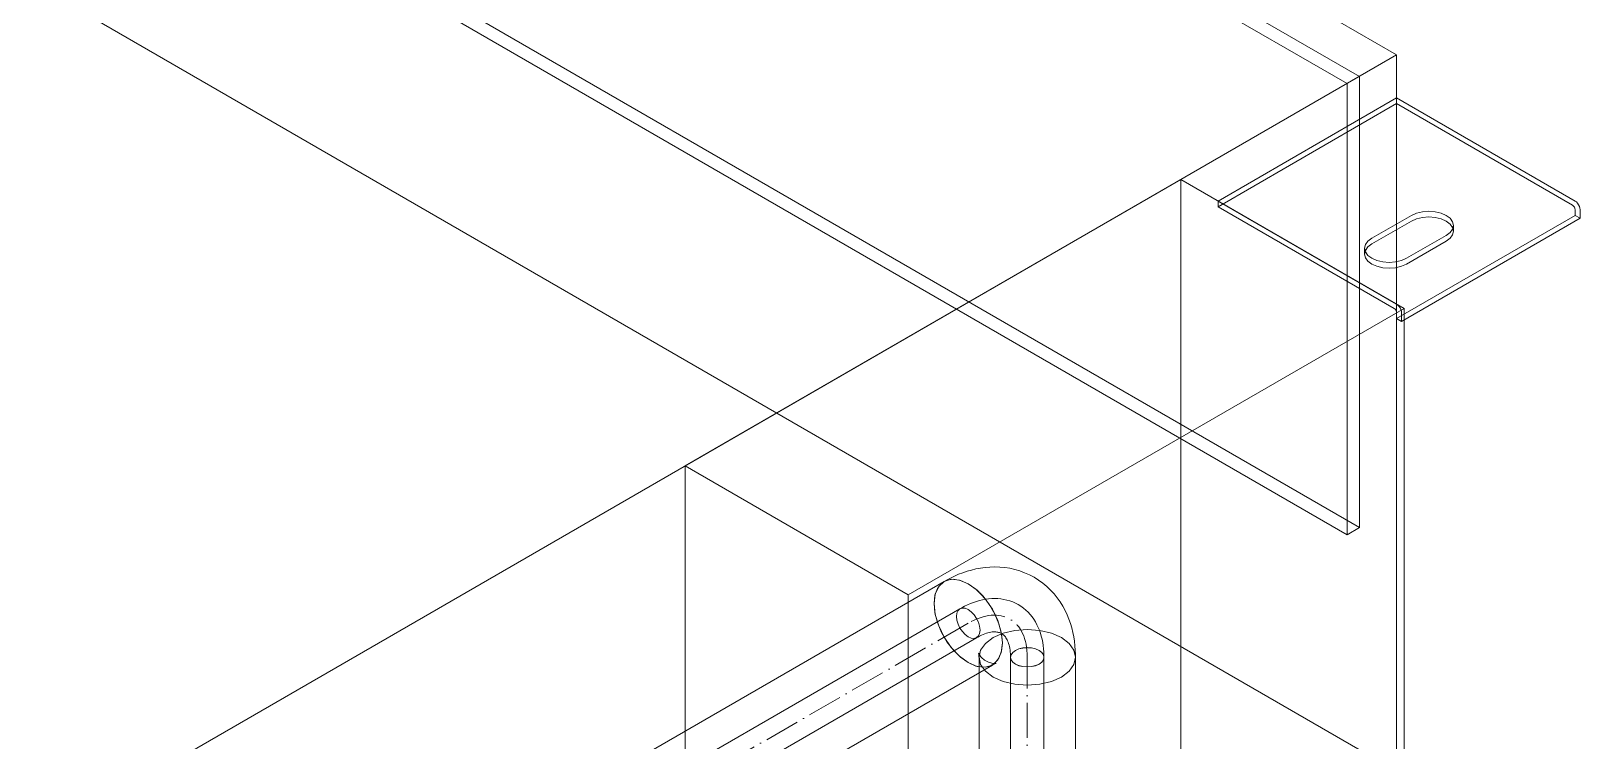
# Model space of a CAD drawing. Header units: millimetres. Extents: x -88595 to 880822, y -1054509 to -148035.
# Drawn here: x 391927.7 to 392369.6, y -329639.1 to -329436.7 of the extents above; entities that cross this region are included whole.
import ezdxf

# ---------------------------------------------------------------- set-up
doc = ezdxf.new("R2010")
doc.units = ezdxf.units.MM
doc.linetypes.add('$12$ADSK_Осевая', pattern=[14, 10, -2, 0, -2])
doc.linetypes.add('$13$ADSK_Осевая', pattern=[14, 10, -2, 0, -2])
for name, color, linetype, lineweight in [('Изоляция', 7, 'Continuous', 18), ('Оборудование', 7, 'Continuous', 18), ('Трубопровод', 7, 'Continuous', 18), ('Трубопроводы', 7, 'Continuous', 18)]:
    doc.layers.add(name, color=color, linetype=linetype, lineweight=lineweight)

# ---------------------------------------------------------------- blocks, each defined once
blk = doc.blocks.new('$0$ADSK_Канальный блок кондиционера1 - AD242MJERAB-3267365-В_ОВ3_1')
at = {"layer": 'Оборудование'}
for p, q in [((18067.3, 7632.55), (18809.76, 7203.89)), ((18795.62, 7195.72), (18046.09, 7628.46)), ((18049.62, 7630.5), (18799.16, 7197.76)), ((18046.09, 7499.87), (18795.62, 7067.12)), ((18799.16, 7069.16), (18049.62, 7501.91)), ((18809.76, 6999.76), (18067.3, 7428.42)), ((18316.91, 6919.34), (18809.76, 7203.89)), ((18809.76, 7203.89), (18809.76, 6999.76)), ((18795.62, 7195.72), (18799.16, 7197.76)), ((18795.62, 7067.12), (18795.62, 7195.72)), ((18799.16, 7197.76), (18799.16, 7069.16)), ((18758.85, 7162.24), (18809.76, 7191.64)), ((18809.76, 7190), (18758.85, 7160.61)), ((18809.76, 7191.64), (18860.68, 7162.24)), ((18809.76, 7190), (18809.76, 7191.64)), ((18859.97, 7161.02), (18809.76, 7190)), ((18748.25, 7168.37), (18606.82, 7086.72)), ((18811.89, 7131.63), (18748.25, 7168.37)), ((18748.25, 6964.24), (18748.25, 7168.37)), ((18758.85, 7162.24), (18758.85, 7160.61)), ((18809.76, 7132.85), (18758.85, 7162.24)), ((18758.85, 7160.61), (18809.06, 7131.63)), ((18860.68, 7158.16), (18860.68, 7159.79)), ((18862.09, 7159.79), (18862.09, 7157.34)), ((18802.69, 7151.63), (18814.01, 7158.16)), ((18814.01, 7156.53), (18802.69, 7150)), ((18860.68, 7158.16), (18809.76, 7128.77)), ((18862.09, 7157.34), (18811.18, 7127.95)), ((18825.96, 7153.67), (18825.96, 7155.3)), ((18862.09, 7157.34), (18860.68, 7158.16)), ((18823.91, 7152.45), (18812.59, 7145.91)), ((18812.59, 7144.28), (18823.91, 7150.81)), ((18800.64, 7148.77), (18800.64, 7147.14)), ((18670.46, 7049.98), (18811.89, 7131.63)), ((18809.76, 7130.4), (18809.76, 7128.77)), ((18809.76, 7128.77), (18811.18, 7127.95)), ((18811.18, 7127.95), (18811.18, 7130.4)), ((18811.89, 6927.5), (18811.89, 7131.63)), ((18606.82, 7086.72), (18670.46, 7049.98)), ((18606.82, 7086.72), (18606.82, 6882.59)), ((18799.16, 7069.16), (18795.62, 7067.12)), ((18670.46, 6845.85), (18670.46, 7049.98))]:
    blk.add_line(p, q, dxfattribs=at)
for points in [[(18814.01, 7158.16, 0), (18815.46, 7158.8, 0), (18817.15, 7159.21, 0), (18818.96, 7159.34, 0), (18820.77, 7159.21, 0), (18822.46, 7158.8, 0), (18823.91, 7158.16, 0), (18825.02, 7157.32, 0), (18825.72, 7156.35, 0), (18825.96, 7155.3, 0), (18825.72, 7154.26, 0), (18825.02, 7153.28, 0), (18823.91, 7152.45, 0)], [(18860.68, 7159.79, 0), (18860.65, 7160.02, 0), (18860.58, 7160.26, 0), (18860.47, 7160.49, 0), (18860.32, 7160.71, 0), (18860.15, 7160.89, 0), (18859.97, 7161.02, 0)], [(18860.68, 7162.24, 0), (18861.04, 7161.98, 0), (18861.38, 7161.62, 0), (18861.68, 7161.19, 0), (18861.9, 7160.72, 0), (18862.04, 7160.24, 0), (18862.09, 7159.79, 0)], [(18823.91, 7150.81, 0), (18825.02, 7151.65, 0), (18825.72, 7152.62, 0), (18825.96, 7153.67, 0), (18825.72, 7154.72, 0), (18825.02, 7155.69, 0), (18823.91, 7156.53, 0), (18822.46, 7157.17, 0), (18820.77, 7157.57, 0), (18818.96, 7157.71, 0), (18817.15, 7157.57, 0), (18815.46, 7157.17, 0), (18814.01, 7156.53, 0)], [(18812.59, 7145.91, 0), (18811.14, 7145.27, 0), (18809.45, 7144.87, 0), (18807.64, 7144.73, 0), (18805.83, 7144.87, 0), (18804.14, 7145.27, 0), (18802.69, 7145.91, 0), (18801.58, 7146.75, 0), (18800.88, 7147.73, 0), (18800.64, 7148.77, 0), (18800.88, 7149.82, 0), (18801.58, 7150.79, 0), (18802.69, 7151.63, 0)], [(18802.69, 7150, 0), (18801.58, 7149.16, 0), (18800.88, 7148.18, 0), (18800.64, 7147.14, 0), (18800.88, 7146.09, 0), (18801.58, 7145.12, 0), (18802.69, 7144.28, 0), (18804.14, 7143.64, 0), (18805.83, 7143.23, 0), (18807.64, 7143.1, 0), (18809.45, 7143.23, 0), (18811.14, 7143.64, 0), (18812.59, 7144.28, 0)], [(18811.18, 7130.4, 0), (18811.13, 7130.85, 0), (18810.99, 7131.33, 0), (18810.76, 7131.79, 0), (18810.47, 7132.22, 0), (18810.13, 7132.58, 0), (18809.76, 7132.85, 0)], [(18809.06, 7131.63, 0), (18809.24, 7131.49, 0), (18809.41, 7131.31, 0), (18809.56, 7131.1, 0), (18809.67, 7130.86, 0), (18809.74, 7130.63, 0), (18809.76, 7130.4, 0)]]:
    blk.add_polyline3d(points, dxfattribs=at)
blk = doc.blocks.new('$0$ADSK_МедьПайка_Отвод-гнутая труба - Отвод _гнутая труба_-3197929-В_ОВ3_1')
at = {"layer": 'Трубопроводы', "color": 190, "true_color": 0x8000ff}
for points in [[(18697.1, 6776.86, 0), (18697.28, 6776.98, 0), (18697.46, 6777.11, 0), (18697.64, 6777.26, 0), (18697.82, 6777.43, 0), (18697.99, 6777.62, 0), (18698.16, 6777.83, 0), (18698.33, 6778.07, 0), (18698.5, 6778.34, 0), (18698.66, 6778.63, 0), (18698.82, 6778.96, 0), (18698.96, 6779.32, 0), (18699.1, 6779.71, 0), (18699.22, 6780.13, 0), (18699.34, 6780.58, 0), (18699.43, 6781.06, 0), (18699.51, 6781.57, 0), (18699.57, 6782.1, 0), (18699.62, 6782.66, 0), (18699.64, 6783.25, 0), (18699.65, 6783.63, 0)], [(18701.04, 6785.58, 0), (18700.28, 6785.01, 0), (18699.81, 6784.35, 0), (18699.65, 6783.63, 0), (18699.81, 6782.92, 0), (18700.28, 6782.26, 0), (18701.04, 6781.69, 0), (18702.03, 6781.25, 0), (18703.17, 6780.98, 0), (18704.41, 6780.89, 0), (18705.64, 6780.98, 0), (18706.79, 6781.25, 0), (18707.77, 6781.69, 0)], [(18707.77, 6781.69, 0), (18708.53, 6782.26, 0), (18709, 6782.92, 0), (18709.17, 6783.63, 0), (18709, 6784.35, 0), (18708.53, 6785.01, 0), (18707.77, 6785.58, 0), (18706.79, 6786.01, 0), (18705.64, 6786.29, 0), (18704.41, 6786.38, 0), (18703.17, 6786.29, 0), (18702.03, 6786.01, 0), (18701.04, 6785.58, 0)], [(18701.86, 6768.62, 0), (18702.6, 6769.08, 0), (18703.31, 6769.6, 0), (18703.99, 6770.16, 0), (18704.62, 6770.77, 0), (18705.21, 6771.41, 0), (18705.76, 6772.1, 0), (18706.27, 6772.81, 0), (18706.73, 6773.56, 0), (18707.15, 6774.33, 0), (18707.53, 6775.12, 0), (18707.86, 6775.94, 0), (18708.15, 6776.77, 0), (18708.41, 6777.63, 0), (18708.62, 6778.5, 0), (18708.8, 6779.38, 0), (18708.94, 6780.28, 0), (18709.05, 6781.19, 0), (18709.12, 6782.11, 0), (18709.16, 6783.04, 0), (18709.17, 6783.63, 0)], [(18687.58, 6770.03, 0), (18686.71, 6769.66, 0), (18685.89, 6769.58, 0), (18685.2, 6769.8, 0), (18684.66, 6770.29, 0), (18684.33, 6771.04, 0), (18684.21, 6771.97, 0), (18684.33, 6773.05, 0), (18684.66, 6774.18, 0), (18685.2, 6775.29, 0), (18685.89, 6776.31, 0), (18686.71, 6777.17, 0), (18687.58, 6777.8, 0)], [(18687.58, 6777.8, 0), (18688.45, 6778.18, 0), (18689.26, 6778.26, 0), (18689.96, 6778.04, 0), (18690.49, 6777.54, 0), (18690.83, 6776.8, 0), (18690.94, 6775.86, 0), (18690.83, 6774.79, 0), (18690.49, 6773.66, 0), (18689.96, 6772.54, 0), (18689.26, 6771.52, 0), (18688.45, 6770.67, 0), (18687.58, 6770.03, 0)], [(18697.1, 6776.86, 0), (18696.9, 6776.76, 0), (18696.7, 6776.67, 0), (18696.48, 6776.59, 0), (18696.25, 6776.52, 0), (18695.99, 6776.46, 0), (18695.72, 6776.42, 0), (18695.43, 6776.39, 0), (18695.12, 6776.38, 0), (18694.78, 6776.39, 0), (18694.42, 6776.42, 0), (18694.03, 6776.47, 0), (18693.63, 6776.55, 0), (18693.2, 6776.65, 0), (18692.76, 6776.78, 0), (18692.29, 6776.94, 0), (18691.81, 6777.12, 0), (18691.32, 6777.34, 0), (18690.81, 6777.58, 0), (18690.29, 6777.85, 0), (18689.96, 6778.04, 0)], [(18701.86, 6768.62, 0), (18701.08, 6768.2, 0), (18700.28, 6767.85, 0), (18699.45, 6767.54, 0), (18698.61, 6767.3, 0), (18697.75, 6767.11, 0), (18696.89, 6766.97, 0), (18696.02, 6766.89, 0), (18695.14, 6766.86, 0), (18694.26, 6766.89, 0), (18693.39, 6766.96, 0), (18692.51, 6767.08, 0), (18691.64, 6767.24, 0), (18690.78, 6767.45, 0), (18689.92, 6767.69, 0), (18689.06, 6767.98, 0), (18688.22, 6768.31, 0), (18687.37, 6768.67, 0), (18686.54, 6769.07, 0), (18685.72, 6769.5, 0), (18685.2, 6769.8, 0)]]:
    blk.add_polyline3d(points, dxfattribs=at)

msp = doc.modelspace()

# ---------------------------------------------------------------- linework, layer by layer
at = {"layer": 'Изоляция', "color": 190, "true_color": 0x8000ff}
for p, q in [((392188.21, -329593.6), (391050.04, -330250.73)), ((392198.16, -329615.24), (392198.16, -329863.78)), ((392225.68, -329863.78), (392225.68, -329615.24)), ((391063.8, -330274.56), (392201.97, -329617.44))]:
    msp.add_line(p, q, dxfattribs=at)
for points in [[(392213.87, -329592.43, 0), (392212.54, -329591.72, 0), (392211.17, -329591.11, 0), (392209.77, -329590.6, 0), (392208.36, -329590.18, 0), (392206.93, -329589.86, 0), (392205.5, -329589.64, 0), (392204.08, -329589.51, 0), (392202.67, -329589.47, 0), (392201.29, -329589.5, 0), (392199.92, -329589.61, 0), (392198.59, -329589.8, 0), (392197.28, -329590.04, 0), (392195.99, -329590.35, 0), (392194.74, -329590.71, 0), (392193.52, -329591.12, 0), (392192.32, -329591.58, 0), (392191.16, -329592.08, 0), (392190.02, -329592.63, 0), (392188.9, -329593.21, 0), (392188.21, -329593.6, 0)], [(392195.09, -329594.29, 0), (392192.92, -329593.32, 0), (392190.86, -329592.96, 0), (392189.02, -329593.23, 0), (392187.48, -329594.12, 0), (392186.32, -329595.59, 0), (392185.6, -329597.55, 0), (392185.36, -329599.9, 0)], [(392185.36, -329599.9, 0), (392185.69, -329597.19, 0), (392186.66, -329595.04, 0), (392188.21, -329593.6, 0), (392190.22, -329592.98, 0), (392192.57, -329593.21, 0), (392195.09, -329594.29, 0)], [(392213.87, -329592.43, 0), (392215.14, -329593.22, 0), (392216.35, -329594.1, 0), (392217.5, -329595.05, 0), (392218.56, -329596.08, 0), (392219.55, -329597.15, 0), (392220.46, -329598.28, 0), (392221.28, -329599.44, 0), (392222.02, -329600.64, 0), (392222.69, -329601.86, 0), (392223.27, -329603.09, 0), (392223.78, -329604.34, 0), (392224.23, -329605.6, 0), (392224.6, -329606.86, 0), (392224.92, -329608.13, 0), (392225.17, -329609.39, 0), (392225.37, -329610.66, 0), (392225.52, -329611.92, 0), (392225.62, -329613.18, 0), (392225.67, -329614.44, 0), (392225.68, -329615.24, 0)], [(392195.09, -329594.29, 0), (392197.6, -329596.12, 0), (392199.95, -329598.6, 0), (392201.97, -329601.55, 0), (392203.51, -329604.77, 0), (392204.48, -329608.04, 0), (392204.82, -329611.14, 0)], [(392204.82, -329611.14, 0), (392204.57, -329608.5, 0), (392203.85, -329605.7, 0), (392202.69, -329602.91, 0), (392201.15, -329600.24, 0), (392199.31, -329597.83, 0), (392197.25, -329595.82, 0), (392195.09, -329594.29, 0)], [(392195.09, -329616.76, 0), (392192.57, -329614.92, 0), (392190.22, -329612.44, 0), (392188.21, -329609.49, 0), (392186.66, -329606.27, 0), (392185.69, -329603, 0), (392185.36, -329599.9, 0)], [(392185.36, -329599.9, 0), (392185.6, -329602.55, 0), (392186.32, -329605.34, 0), (392187.48, -329608.14, 0), (392189.02, -329610.8, 0), (392190.87, -329613.21, 0), (392192.92, -329615.22, 0), (392195.09, -329616.76, 0)], [(392221.65, -329609.62, 0), (392218.8, -329608.36, 0), (392215.48, -329607.56, 0), (392211.92, -329607.29, 0), (392208.35, -329607.56, 0), (392205.04, -329608.36, 0), (392202.19, -329609.62, 0)], [(392202.19, -329609.62, 0), (392205.04, -329608.36, 0), (392208.35, -329607.56, 0), (392211.92, -329607.29, 0), (392215.48, -329607.56, 0), (392218.8, -329608.36, 0), (392221.65, -329609.62, 0)], [(392204.82, -329611.14, 0), (392204.48, -329613.85, 0), (392203.51, -329616, 0), (392201.97, -329617.44, 0), (392199.95, -329618.06, 0), (392197.6, -329617.83, 0), (392195.09, -329616.76, 0)], [(392195.09, -329616.76, 0), (392197.25, -329617.72, 0), (392199.31, -329618.08, 0), (392201.15, -329617.81, 0), (392202.69, -329616.92, 0), (392203.85, -329615.46, 0), (392204.57, -329613.5, 0), (392204.82, -329611.14, 0)], [(392202.19, -329609.62, 0), (392200, -329611.26, 0), (392198.62, -329613.18, 0), (392198.16, -329615.24, 0), (392198.62, -329617.29, 0), (392200, -329619.21, 0), (392202.19, -329620.85, 0)], [(392202.19, -329620.85, 0), (392200, -329619.21, 0), (392198.62, -329617.29, 0), (392198.16, -329615.24, 0), (392198.62, -329613.18, 0), (392200, -329611.26, 0), (392202.19, -329609.62, 0)], [(392221.65, -329620.85, 0), (392223.83, -329619.21, 0), (392225.21, -329617.29, 0), (392225.68, -329615.24, 0), (392225.21, -329613.18, 0), (392223.83, -329611.26, 0), (392221.65, -329609.62, 0)], [(392221.65, -329609.62, 0), (392223.83, -329611.26, 0), (392225.21, -329613.18, 0), (392225.68, -329615.24, 0), (392225.21, -329617.29, 0), (392223.83, -329619.21, 0), (392221.65, -329620.85, 0)], [(392198.05, -329614.08, 0), (392198.05, -329614.11, 0), (392198.07, -329614.17, 0), (392198.09, -329614.28, 0), (392198.11, -329614.43, 0), (392198.13, -329614.63, 0), (392198.15, -329614.86, 0), (392198.15, -329615.13, 0), (392198.16, -329615.24, 0)], [(392200.11, -329616.26, 0), (392199.76, -329616.05, 0), (392199.45, -329615.81, 0), (392199.15, -329615.57, 0), (392198.9, -329615.32, 0), (392198.67, -329615.08, 0), (392198.49, -329614.85, 0), (392198.34, -329614.64, 0), (392198.23, -329614.46, 0), (392198.14, -329614.31, 0), (392198.09, -329614.19, 0), (392198.06, -329614.12, 0), (392198.05, -329614.09, 0)], [(392200.11, -329616.26, 0), (392200.46, -329616.45, 0), (392200.82, -329616.61, 0), (392201.18, -329616.74, 0), (392201.52, -329616.84, 0), (392201.84, -329616.91, 0), (392202.13, -329616.96, 0), (392202.39, -329616.98, 0), (392202.6, -329616.99, 0), (392202.78, -329616.98, 0), (392202.9, -329616.97, 0), (392202.98, -329616.96, 0), (392203.02, -329616.96, 0)], [(392203.02, -329616.96, 0), (392203, -329616.96, 0), (392202.93, -329616.98, 0), (392202.83, -329617.02, 0), (392202.69, -329617.07, 0), (392202.51, -329617.15, 0), (392202.3, -329617.25, 0), (392202.06, -329617.38, 0), (392201.97, -329617.44, 0)], [(392202.19, -329620.85, 0), (392205.04, -329622.12, 0), (392208.35, -329622.91, 0), (392211.92, -329623.18, 0), (392215.48, -329622.91, 0), (392218.8, -329622.12, 0), (392221.65, -329620.85, 0)], [(392221.65, -329620.85, 0), (392218.8, -329622.12, 0), (392215.48, -329622.91, 0), (392211.92, -329623.18, 0), (392208.35, -329622.91, 0), (392205.04, -329622.12, 0), (392202.19, -329620.85, 0)]]:
    msp.add_polyline3d(points, dxfattribs=at)
at = {"layer": 'Трубопровод', "color": 190, "true_color": 0x8000ff}
for p, q in [((392192.71, -329601.4), (391054.54, -330258.52)), ((391059.3, -330266.77), (392197.47, -329609.64)), ((392207.16, -329615.24), (392207.16, -329863.78)), ((392216.68, -329863.78), (392216.68, -329615.24))]:
    msp.add_line(p, q, dxfattribs=at)
at = {"layer": 'Трубопровод', "color": 190, "linetype": '$12$ADSK_Осевая', "true_color": 0x8000ff}
for p, q in [((392195.09, -329605.52), (391056.92, -330262.64)), ((392195.09, -329605.52), (391056.92, -330262.64)), ((392211.92, -329863.78), (392211.92, -329615.24)), ((392211.92, -329863.78), (392211.92, -329615.24))]:
    msp.add_line(p, q, dxfattribs=at)
at = {"layer": 'Трубопровод', "color": 190, "true_color": 0x8000ff}
for points in [[(392191.72, -329603.58, 0), (392191.83, -329602.64, 0), (392192.17, -329601.89, 0), (392192.71, -329601.4, 0), (392193.4, -329601.18, 0), (392194.21, -329601.26, 0), (392195.09, -329601.63, 0)], [(392195.09, -329601.63, 0), (392195.96, -329602.27, 0), (392196.77, -329603.13, 0), (392197.47, -329604.15, 0), (392198, -329605.26, 0), (392198.34, -329606.39, 0), (392198.45, -329607.46, 0)], [(392195.09, -329609.41, 0), (392194.21, -329608.77, 0), (392193.4, -329607.91, 0), (392192.71, -329606.89, 0), (392192.17, -329605.78, 0), (392191.83, -329604.65, 0), (392191.72, -329603.58, 0)], [(392198.45, -329607.46, 0), (392198.34, -329608.4, 0), (392198, -329609.15, 0), (392197.47, -329609.64, 0), (392196.77, -329609.86, 0), (392195.96, -329609.78, 0), (392195.09, -329609.41, 0)], [(392208.55, -329613.29, 0), (392207.79, -329613.86, 0), (392207.32, -329614.53, 0), (392207.16, -329615.24, 0), (392207.32, -329615.95, 0), (392207.79, -329616.61, 0), (392208.55, -329617.18, 0)], [(392215.28, -329613.29, 0), (392214.3, -329612.86, 0), (392213.15, -329612.58, 0), (392211.92, -329612.49, 0), (392210.68, -329612.58, 0), (392209.54, -329612.86, 0), (392208.55, -329613.29, 0)], [(392215.28, -329617.18, 0), (392216.04, -329616.61, 0), (392216.51, -329615.95, 0), (392216.68, -329615.24, 0), (392216.51, -329614.53, 0), (392216.04, -329613.86, 0), (392215.28, -329613.29, 0)], [(392208.55, -329617.18, 0), (392209.54, -329617.62, 0), (392210.68, -329617.89, 0), (392211.92, -329617.99, 0), (392213.15, -329617.89, 0), (392214.3, -329617.62, 0), (392215.28, -329617.18, 0)]]:
    msp.add_polyline3d(points, dxfattribs=at)
at = {"layer": 'Трубопроводы', "color": 190, "linetype": '$13$ADSK_Осевая', "true_color": 0x8000ff}
msp.add_ellipse((392195.09, -329624.95), major_axis=(11.9, 20.61), ratio=0.57735, start_param=5.497787, end_param=7.068583, dxfattribs=at)

# ---------------------------------------------------------------- block references
at = {"layer": 'Оборудование'}
msp.add_blockref('$0$ADSK_Канальный блок кондиционера1 - AD242MJERAB-3267365-В_ОВ3_1', (373507.51, -336647.41), dxfattribs=at)
at = {"layer": 'Трубопроводы', "color": 190, "true_color": 0x8000ff, "rotation": 120}
msp.add_blockref('$0$ADSK_МедьПайка_Отвод-гнутая труба - Отвод _гнутая труба_-3197929-В_ОВ3_1', (407422.09, -342412.19), dxfattribs=at)

doc.saveas('drawing.dxf')
